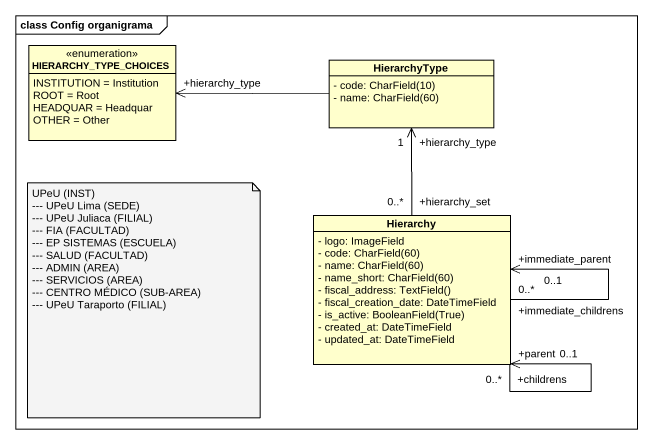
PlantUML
@startuml
mainframe class Config organigrama
hide circle
hide empty members
skinparam classAttributeIconSize 0
enum HIERARCHY_TYPE_CHOICES {
  INSTITUTION = Institution
  ROOT = Root
  HEADQUAR = Headquar
  OTHER = Other
}
class HierarchyType {
  {field} - code: CharField(10)
  {field} - name: CharField(60)
}
class Hierarchy {
  - logo: ImageField
  {field} - code: CharField(60)
  {field} - name: CharField(60)
  {field} - name_short: CharField(60)
  {field} - fiscal_address: TextField()
  - fiscal_creation_date: DateTimeField
  {field} - is_active: BooleanField(True)
  - created_at: DateTimeField
  - updated_at: DateTimeField
}
HierarchyType -left-> "+hierarchy_type" HIERARCHY_TYPE_CHOICES
Hierarchy "+hierarchy_set\n0..*" -up-> "+hierarchy_type\n1" HierarchyType
Hierarchy "+childrens\n0..*" --> "+parent\n0..1" Hierarchy
Hierarchy "+immediate_childrens\n0..*" --> "+immediate_parent\n0..1" Hierarchy
note as N1
  UPeU (INST)
  ~--- UPeU Lima (SEDE)
  ~--- UPeU Juliaca (FILIAL)
  ~--- FIA (FACULTAD)
  ~--- EP SISTEMAS (ESCUELA)
  ~--- SALUD (FACULTAD)
  ~--- ADMIN (AREA)
  ~--- SERVICIOS (AREA)
  ~--- CENTRO MÉDICO (SUB-AREA)
  ~--- UPeU Taraporto (FILIAL)
end note
@enduml
